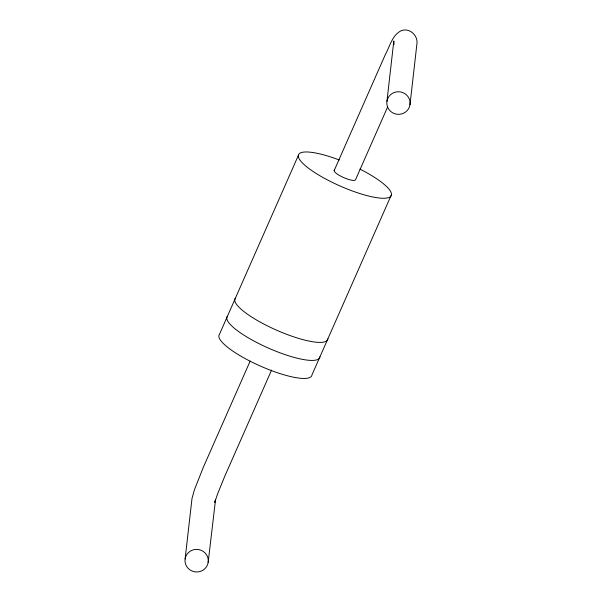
<?xml version="1.0" encoding="UTF-8"?>
<svg xmlns="http://www.w3.org/2000/svg" width="602" height="602" viewBox="0 0 602 602"><rect width="100%" height="100%" fill="white"/><g stroke="black" fill="none" stroke-linecap="round" stroke-linejoin="round"><path stroke-width="0.9" d="M185.107 559.002L192.008 498.471L194.499 489.584L203.453 466.994L250.184 361.042M208.164 562.343A11.649 11.295 6.5 0 0 192.294 550.168A11.649 11.295 6.5 0 0 189.449 569.515A11.649 11.295 6.5 0 0 208.164 562.343L215.524 499.758L214.756 502.331L217.646 493.738L224.877 476.001L271.6 370.049M386.935 101.377L393.821 40.944L394.032 44.729M409.985 104.718A11.649 11.295 6.5 0 0 394.114 92.535A11.649 11.295 6.5 0 0 391.277 111.889A11.649 11.295 6.5 0 0 409.985 104.718L416.885 44.187C418.413 35.51 409.262 27.105 400.827 30.89C392.06 35.48 389.878 46.384 385.415 54.406L334.163 170.614M298.306 155.534L218.85 335.705A50.643 11.889 23.8 0 0 264.007 367.634A50.643 11.889 23.8 0 0 311.979 374.88L391.435 194.709M387.613 106.998L355.579 179.629A11.649 2.739 23.8 0 1 343.155 177.349A11.649 2.739 23.8 0 1 334.614 170.035M327.872 338.843A50.643 11.889 23.8 0 1 276.86 330.295A50.643 11.889 23.8 0 1 235.322 298.223M359.928 169.094A50.643 11.889 23.8 0 1 380.404 198.133A50.643 11.889 23.8 0 1 303.844 164.331A50.643 11.889 23.8 0 1 339.317 159.997M319.925 356.866A50.643 11.889 23.8 0 1 268.913 348.31A50.643 11.889 23.8 0 1 227.375 316.246"/></g></svg>
